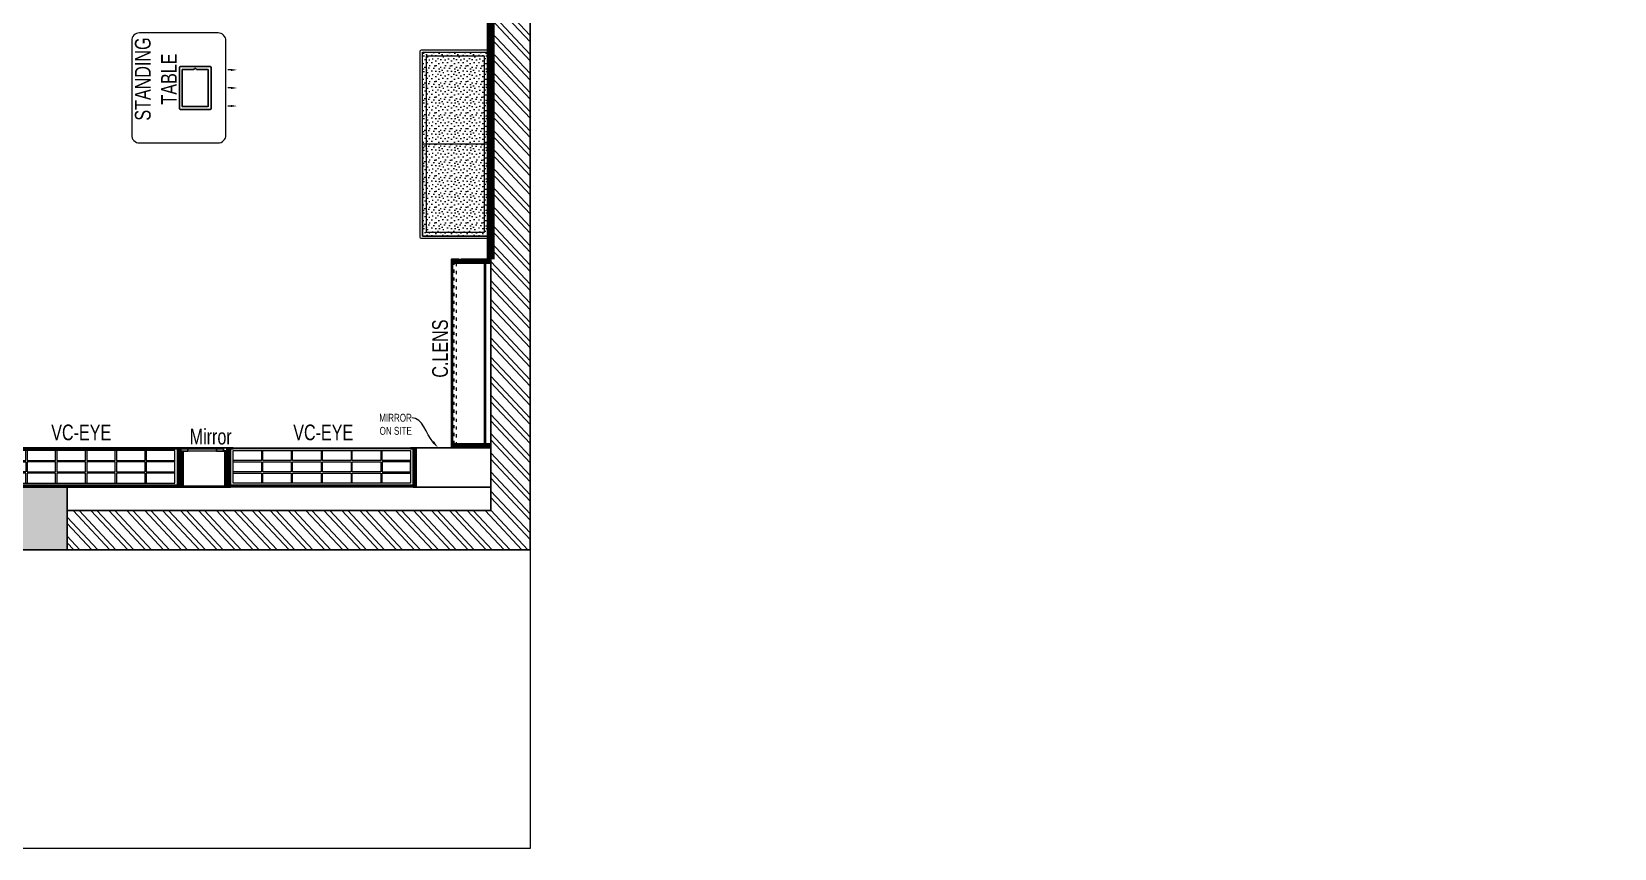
# Model space of a CAD drawing. Header units: feet. Extents: x 7280033 to 7299191, y -5590214 to -5578860.
# Drawn here: x 7289120 to 7299191, y -5590214 to -5585015 of the extents above; entities that cross this region are included whole.
import ezdxf
from ezdxf import colors
from ezdxf.entities.mleader import LeaderData, LeaderLine
from ezdxf.math import Vec2, Vec3

# ---------------------------------------------------------------- set-up
doc = ezdxf.new("R2010")
doc.units = ezdxf.units.FT
doc.header["$LTSCALE"] = 33
doc.header["$MEASUREMENT"] = 0
doc.linetypes.add('ACAD_ISO03W100', pattern=[30, 12, -18])
doc.linetypes.add('HIDDEN2', pattern=[4.7625, 3.175, -1.5875])
doc.layers.add('A-WALL', color=1, linetype='Continuous')
doc.layers.add('column', color=10, linetype='Continuous')
for name, color, linetype, lineweight in [('LENS-HATCH', 251, 'Continuous', 5), ('LENS-PARTITION', 21, 'Continuous', 25), ('LENS-TEXT', 31, 'Continuous', 5), ('LENS_DIMENSION', 193, 'Continuous', 0), ('LENS_TEXT', 31, 'Continuous', 5), ('LK-FF&E FLOOR', 1, 'Continuous', 9), ('LK-FF&E WALL', 1, 'Continuous', 9), ('LK-FLUTTED FINISH', 20, 'Continuous', 30), ('LN-ELEVATION-1', 81, 'Continuous', 25), ('LN-ELEVATION-2', 103, 'Continuous', 20), ('LN-ELEVATION-3', 125, 'Continuous', 18), ('LN-ELEVATION-4', 145, 'Continuous', 13), ('LN-ELEVATION-5', 167, 'Continuous', 5), ('LN-HATCH', 251, 'Continuous', 0), ('PLANO-TXT', 252, 'Continuous', 5), ('Steps', 4, 'Continuous', 9)]:
    doc.layers.add(name, color=color, linetype=linetype, lineweight=lineweight)
doc.styles.add('LK TXT', font='GILC____.TTF', dxfattribs={"height": 100})
doc.styles.get("Standard").update_dxf_attribs({"font": 'GILC____.TTF'})
pattern_1 = [(45, (7858054.0837, 3504049.203), (-4.4901280605, 4.4901280605), [])]

# ---------------------------------------------------------------- blocks, each defined once
blk = doc.blocks.new('A$C65946c4b')
at = {"layer": 'column'}
h = blk.add_hatch(color=8, dxfattribs=at)
h.dxf.hatch_style = 1
h.paths.add_polyline_path([(-9425, 1900), (-9425, 2500), (-9875, 2500), (-9875, 1900)])
h.paths.add_polyline_path([(-5545, 1900), (-5545, 2300), (-5965, 2300), (-5965, 2150), (-5965, 1900)])
h.paths.add_polyline_path([(-2945, 1900), (-2945, 2300), (-3365, 2300), (-3365, 1900)])
h.paths.add_polyline_path([(-5780, 6520), (-5780, 6800), (-6200, 6800), (-6200, 6520)])
h.paths.add_polyline_path([(-9425, 6167), (-9425, 7047), (-9875, 7047), (-9875, 6167)])
h.paths.add_polyline_path([(-9425, 10197), (-9425, 11097), (-9875, 11097), (-9875, 10197)])
h.paths.add_polyline_path([(-5780, 10450), (-5780, 10730), (-6200, 10730), (-6200, 10450)])
h.paths.add_polyline_path([(0, 6520), (0, 6800), (-450, 6800), (-450, 6520)])
h.paths.add_polyline_path([(-30, 10450), (-30, 10458), (-30, 10730), (-450, 10730), (-450, 10450)])
h.paths.add_polyline_path([(5600, 10290), (5600, 10730), (5150, 10730), (5150, 10290)])
at = {"layer": 'LN-HATCH'}
h = blk.add_hatch(dxfattribs=at)
h.set_pattern_fill('ANSI32', color=256, scale=222, angle=88.11)
h.set_pattern_definition([(133.11, (-3282072.58, 5471242.885), (-60.7760807, -56.89315), []), (133.11, (-3282071.28, 5471282.11), (-60.7760807, -56.89315), [])])
h.paths.add_polyline_path([(-5965, 2150), (-9425, 2150), (-9425, 1900), (-5965, 1900)])
h.paths.add_polyline_path([(-5545, 2150), (-3365, 2150), (-3365, 1900), (-5545, 1900)])
h.paths.add_polyline_path([(-2945, 2150), (-250, 2150), (-250, 6520), (0, 6520), (0, 1900), (-2945, 1900)])
h.paths.add_polyline_path([(5600, 7708), (5600, 6550), (0, 6550), (0, 6800), (5150, 6800), (5150, 8850), (5420, 8850), (5420, 9390), (5150, 9390), (5150, 9540), (5600, 9540), (5600, 7958), (5750, 7958), (5750, 7708)])
h.paths.add_polyline_path([(6500, 7708), (6900, 7708), (6900, 10730), (5600, 10730), (5600, 10458), (6650, 10458), (6650, 7958), (6500, 7958)])
h.paths.add_polyline_path([(-30, 10730), (5150, 10730), (5150, 10580), (-30, 10580)])
h.paths.add_polyline_path([(-5780, 10730), (-450, 10730), (-450, 10580), (-5780, 10580)])
h.paths.add_polyline_path([(-9425, 10730), (-6200, 10730), (-6200, 10580), (-9425, 10580)])
at = {"layer": 'A-WALL'}
for p, q in [((0, 6550), (0, 1900)), ((-250, 6520), (-250, 2150)), ((-450, 1900), (-250, 1900))]:
    blk.add_line(p, q, dxfattribs=at)
blk.add_lwpolyline([(-2945, 2150), (-250, 2150), (-250, 6520), (0, 6520), (0, 1900), (-2945, 1900)], close=True, dxfattribs=at)
at = {"layer": 'column'}
blk.add_lwpolyline([(-3365, 1900), (-2945, 1900), (-2945, 2300), (-3365, 2300)], close=True, dxfattribs=at)
at = {"layer": 'Steps'}
for p, q in [((0, 1900), (0, 0)), ((0, 0), (-11775, 0))]:
    blk.add_line(p, q, dxfattribs=at)
blk = doc.blocks.new('MIRROR')
at = {"layer": 'LN-HATCH', "ltscale": 0.5}
h = blk.add_hatch(dxfattribs=at)
h.set_pattern_fill('ANSI31', color=256, scale=2)
h.set_pattern_definition([(45, (4060433.7416, 1708720.787), (-4.4901280605, 4.4901280605), [])])
h.paths.add_polyline_path([(213, 101), (231, 101), (231, -128), (213, -128)])
h.paths.add_polyline_path([(231, 95), (495, 95), (495, 101), (231, 101)])
h.paths.add_polyline_path([(513, 101), (495, 101), (495, -128), (513, -128)])
at = {"layer": 'Defpoints'}
blk.add_lwpolyline([(513, 101), (213, 101), (213, -149), (513, -149)], close=True, dxfattribs=at)
at = {"layer": 'LN-ELEVATION-1'}
for points in [[(213, 101), (231, 101), (231, -128), (213, -128)], [(231, 95), (495, 95), (495, 101), (231, 101)], [(513, 101), (495, 101), (495, -128), (513, -128)], [(260, -142), (260, -128), (215, -128), (215, -149), (224, -149), (224, -147), (216, -147), (216, -142)], [(443, -142), (443, -128), (488, -128), (488, -149), (479, -149), (479, -147), (486, -147), (486, -142)], [(505, -149), (505, -147), (509, -147), (509, -129), (488, -129), (488, -128), (511, -128), (511, -149)]]:
    blk.add_lwpolyline(points, close=True, dxfattribs=at)
at = {"layer": 'LN-ELEVATION-2', "color": 4, "lineweight": 0}
blk.add_lwpolyline([(216, -142), (486, -142), (486, -147), (216, -147)], close=True, dxfattribs=at)
at = {"layer": 'LN-ELEVATION-2'}
blk.add_lwpolyline([(260, -142), (443, -142), (443, -128), (260, -128)], close=True, dxfattribs=at)
at = {"layer": 'LN-ELEVATION-4', "ltscale": 0.5}
blk.add_line((479, -149), (224, -149), dxfattribs=at)
blk = doc.blocks.new('VC HD 1200')
at = {"layer": 'LN-HATCH', "ltscale": 0.5}
h = blk.add_hatch(dxfattribs=at)
h.set_pattern_fill('ANSI31', color=256, scale=2)
h.set_pattern_definition([(45, (3760859.753, 1795248.936), (-4.490128061, 4.490128061), [])])
h.paths.add_polyline_path([(-1200, 250), (-1200, 60), (-1194, 60), (-1194, 50), (-1200, 50), (-1200, 6), (-1182, 6), (-1182, 250)])
h = blk.add_hatch(dxfattribs=at)
h.set_pattern_fill('ANSI31', color=256, scale=2)
h.set_pattern_definition(pattern_1)
h.paths.add_polyline_path([(0, 250), (0, 60), (-6, 60), (-6, 50), (0, 50), (0, 6), (-18, 6), (-18, 250)])
h = blk.add_hatch(dxfattribs=at)
h.set_pattern_fill('ANSI31', color=256, scale=2)
h.set_pattern_definition([(45, (7858047.0837, 3504049.203), (-4.4901280605, 4.4901280605), [])])
h.paths.add_polyline_path([(-1165, 6), (-1165, 0), (-1200, 0), (-1200, 6)])
h = blk.add_hatch(dxfattribs=at)
h.set_pattern_fill('ANSI31', color=256, scale=2)
h.set_pattern_definition(pattern_1)
h.paths.add_polyline_path([(-28, 6), (-28, 0), (0, 0), (0, 6)])
at = {"layer": 'LN-ELEVATION-1', "ltscale": 0.5}
for points in [[(-1200, 250), (-1200, 60), (-1194, 60), (-1194, 50), (-1200, 50), (-1200, 6), (-1182, 6), (-1182, 250)], [(-18, 238), (-1182, 238), (-1182, 244), (-18, 244)], [(0, 250), (0, 60), (-6, 60), (-6, 50), (0, 50), (0, 6), (-18, 6), (-18, 250)], [(-1165, 6), (-1165, 0), (-1200, 0), (-1200, 6)], [(-35, 6), (-35, 0), (0, 0), (0, 6)]]:
    blk.add_lwpolyline(points, close=True, dxfattribs=at)
at = {"layer": 'LN-ELEVATION-3', "ltscale": 0.5}
for p, q in [((-1182, 250), (-18, 250)), ((-1165, 6), (-35, 6)), ((-35, 0), (-1165, 0))]:
    blk.add_line(p, q, dxfattribs=at)
for points in [[(-1165, 226), (-35, 226), (-35, 18), (-1165, 18)], [(-1165, 226), (-983, 226), (-983, 162), (-1165, 162)], [(-975, 226), (-794, 226), (-794, 162), (-975, 162)], [(-786, 226), (-604, 226), (-604, 162), (-786, 162)], [(-596, 226), (-414, 226), (-414, 162), (-596, 162)], [(-406, 226), (-225, 226), (-225, 162), (-406, 162)], [(-217, 226), (-35, 226), (-35, 162), (-217, 162)], [(-1165, 90), (-983, 90), (-983, 154), (-1165, 154)], [(-975, 154), (-794, 154), (-794, 90), (-975, 90)], [(-786, 154), (-604, 154), (-604, 90), (-786, 90)], [(-596, 154), (-414, 154), (-414, 90), (-596, 90)], [(-406, 154), (-225, 154), (-225, 90), (-406, 90)], [(-217, 154), (-35, 154), (-35, 90), (-217, 90)], [(-1165, 82), (-983, 82), (-983, 18), (-1165, 18)], [(-975, 82), (-794, 82), (-794, 18), (-975, 18)], [(-786, 82), (-604, 82), (-604, 18), (-786, 18)], [(-596, 82), (-414, 82), (-414, 18), (-596, 18)], [(-406, 82), (-225, 82), (-225, 18), (-406, 18)], [(-217, 82), (-35, 82), (-35, 18), (-217, 18)]]:
    blk.add_lwpolyline(points, close=True, dxfattribs=at)
blk = doc.blocks.new('CLENS 1200')
at = {"layer": 'LN-HATCH', "ltscale": 0.5}
h = blk.add_hatch(dxfattribs=at)
h.set_pattern_fill('ANSI31', color=256, scale=2)
h.set_pattern_definition([(45, (4092853.4493, 1690921.992), (-4.4901280605, 4.4901280605), [])])
h.paths.add_polyline_path([(0, 250), (0, 60), (6, 60), (6, 50), (0, 50), (0, 6), (25, 6), (25, 250)])
h.paths.add_polyline_path([(1175, 210), (25, 210), (25, 216), (1175, 216)])
h.paths.add_polyline_path([(35, 6), (35, 0), (0, 0), (0, 6)])
h.paths.add_polyline_path([(1200, 250), (1200, 60), (1194, 60), (1194, 50), (1200, 50), (1200, 6), (1175, 6), (1175, 250)])
h.paths.add_polyline_path([(1165, 6), (1165, 0), (1200, 0), (1200, 6)])
at = {"layer": 'LN-ELEVATION-1', "ltscale": 0.5}
for points in [[(0, 250), (0, 60), (6, 60), (6, 50), (0, 50), (0, 6), (25, 6), (25, 250)], [(1175, 210), (25, 210), (25, 216), (1175, 216)], [(1200, 250), (1200, 60), (1194, 60), (1194, 50), (1200, 50), (1200, 6), (1175, 6), (1175, 250)], [(35, 6), (35, 0), (0, 0), (0, 6)], [(1165, 6), (1165, 0), (1200, 0), (1200, 6)]]:
    blk.add_lwpolyline(points, close=True, dxfattribs=at)
at = {"layer": 'LN-ELEVATION-3', "ltscale": 0.5}
for p, q in [((25, 250), (1175, 250)), ((35, 6), (1165, 6)), ((1165, 0), (35, 0))]:
    blk.add_line(p, q, dxfattribs=at)
at = {"layer": 'LN-ELEVATION-4', "linetype": 'ACAD_ISO03W100', "ltscale": 0.05}
blk.add_lwpolyline([(25, 30), (1175, 30), (1175, 18), (25, 18)], close=True, dxfattribs=at)
blk = doc.blocks.new('Standing Table 700X600')
at = {"layer": 'LN-ELEVATION-1', "linetype": 'ByBlock', "lineweight": -2}
for p, q in [((-115, -32), (-115, -12)), ((0, -32), (0, -12)), ((115, -32), (115, -12))]:
    blk.add_line(p, q, dxfattribs=at)
at = {"layer": 'LN-ELEVATION-1'}
for points in [[(-127, 94), (127, 94, 0.414214), (137, 104), (137, 286, 0.414214), (127, 296), (-127, 296, 0.414214), (-137, 286), (-137, 104, 0.414214)], [(117, 186), (117, 114), (-118, 114), (-118, 278), (117, 278), (117, 205, 0.327538), (119, 203, -0.733799), (119, 188, 0.327538)]]:
    blk.add_lwpolyline(points, format="xyb", close=True, dxfattribs=at)
at = {"layer": 'LN-ELEVATION-1', "linetype": 'ByBlock', "lineweight": -2}
for points in [[(-108, -32), (-121, -32), (-115, -72)], [(7, -32), (-7, -32), (0, -72)], [(121, -32), (108, -32), (115, -72)]]:
    blk.add_solid(points, dxfattribs=at)
at = {"layer": 'LN-ELEVATION-2'}
blk.add_lwpolyline([(-300, 0), (300, 0, 0.414214), (350, 50), (350, 550, 0.414214), (300, 600), (-300, 600, 0.414214), (-350, 550), (-350, 50, 0.414214)], format="xyb", close=True, dxfattribs=at)
at = {"layer": 'LENS-TEXT', "color": 7, "linetype": 'Continuous', "ltscale": 3, "insert": (57, 446), "char_height": 100, "width": 783.96, "attachment_point": 5, "style": 'LK TXT'}
blk.add_mtext('STANDING TABLE', dxfattribs=at)
blk = doc.blocks.new('2 seater bench')
at = {"layer": 'LENS-HATCH', "lineweight": 0}
h = blk.add_hatch(dxfattribs=at)
h.set_pattern_fill('STIP1', color=177, scale=100, angle=270, pattern_type=2)
h.set_pattern_definition([(270, (6617251.08, -170421.61), (100, -2e-13), [0, -100]), (270, (6617235.08, -170433.61), (100, -2e-13), [0, -100]), (270, (6617211.08, -170428.61), (100, -2e-13), [0, -100]), (270, (6617188.08, -170463.61), (100, -2e-13), [0, -100]), (270, (6617224.08, -170460.61), (100, -2e-13), [0, -100]), (270, (6617248.08, -170487.61), (100, -2e-13), [0, -100]), (270, (6617255.08, -170452.61), (100, -2e-13), [0, -100]), (270, (6617214.08, -170494.61), (100, -2e-13), [0, -100]), (270, (6617182.08, -170489.61), (100, -2e-13), [0, -100]), (270, (6617167.08, -170415.61), (100, -2e-13), [0, -100]), (270, (6617187.08, -170433.61), (100, -2e-13), [0, -100]), (270, (6617168.08, -170447.61), (100, -2e-13), [0, -100]), (270, (6617232.08, -170508.61), (100, -2e-13), [0, -100]), (270, (6617207.08, -170476.61), (100, -2e-13), [0, -100]), (270, (6617240.08, -170468.61), (100, -2e-13), [0, -100]), (270, (6617231.08, -170485.61), (100, -2e-13), [0, -100]), (270, (6617204.08, -170449.61), (100, -2e-13), [0, -100]), (270, (6617258.08, -170477.61), (100, -2e-13), [0, -100]), (270, (6617199.08, -170508.61), (100, -2e-13), [0, -100]), (270, (6617169.08, -170505.61), (100, -2e-13), [0, -100])])
h.paths.add_polyline_path([(585, 210), (0, 210), (0, -210), (585, -210)])
h.paths.add_polyline_path([(0, 245), (0, -210)])
h.paths.add_polyline_path([(-585, 210), (0, 210), (0, -210), (-585, -210)])
at = {"layer": 'LN-ELEVATION-2', "ltscale": 0.5}
for points in [[(-585, 210), (0, 210), (0, -210), (-585, -210)], [(585, 210), (0, 210), (0, -210), (585, -210)]]:
    blk.add_lwpolyline(points, close=True, dxfattribs=at)
at = {"layer": 'LN-ELEVATION-5', "ltscale": 0.5}
blk.add_lwpolyline([(590, 225), (-590, 225, 0.414214), (-600, 215), (-600, -215, 0.414214), (-590, -225), (590, -225, 0.414214), (600, -215), (600, 215, 0.414214)], format="xyb", close=True, dxfattribs=at)
blk.add_lwpolyline([(585, 210), (-585, 210), (-585, -210), (585, -210)], close=True, dxfattribs=at)
at = {"layer": 'LN-ELEVATION-5', "linetype": 'HIDDEN2', "ltscale": 11}
blk.add_lwpolyline([(-560, 185), (560, 185), (560, -185), (-560, -185)], close=True, dxfattribs=at)

msp = doc.modelspace()

# ---------------------------------------------------------------- linework, layer by layer
at = {"layer": 'LENS-PARTITION'}
msp.add_lwpolyline([(7291566, -5587914), (7292041, -5587914), (7292041, -5587664), (7291566, -5587664)], close=True, dxfattribs=at)
at = {"layer": 'LK-FLUTTED FINISH', "linetype": 'ACAD_ISO03W100', "ltscale": 0.05, "const_width": 50}
msp.add_lwpolyline([(7291841, -5581234), (7291841, -5583694), (7292041, -5583694), (7292041, -5586464)], dxfattribs=at)

# ---------------------------------------------------------------- block references
at = {"layer": 'LENS_DIMENSION'}
msp.add_blockref('A$C65946c4b', (7292291, -5590214), dxfattribs=at)
at = {"layer": 'LK-FF&E FLOOR', "rotation": 90}
msp.add_blockref('Standing Table 700X600', (7290356, -5585374), dxfattribs=at)
at = {"layer": 'LK-FF&E FLOOR', "xscale": -1, "rotation": 270}
msp.add_blockref('2 seater bench', (7291816, -5585732), dxfattribs=at)
at = {"layer": 'LK-FF&E WALL'}
for name, p, rotation in [('CLENS 1200', (7291791, -5586464), 270), ('VC HD 1200', (7290366, -5587664), 180)]:
    msp.add_blockref(name, p, dxfattribs=dict(at, rotation=rotation))
at = {"layer": 'LK-FF&E WALL', "xscale": -1, "rotation": 180}
for name, p in [('VC HD 1200', (7290066, -5587664)), ('MIRROR', (7289853, -5587813))]:
    msp.add_blockref(name, p, dxfattribs=at)

# ---------------------------------------------------------------- texts
at = {"layer": 'LENS_TEXT', "linetype": 'Continuous', "ltscale": 3, "insert": (7290259, -5587594), "char_height": 100, "width": 324.47, "attachment_point": 5, "style": 'LK TXT'}
msp.add_mtext('{\\C7;Mirror}', dxfattribs=at)
at = {"layer": 'PLANO-TXT', "linetype": 'Continuous', "ltscale": 3, "insert": (7291719, -5587033), "char_height": 100, "width": 244.68, "attachment_point": 5, "rotation": 90, "style": 'LK TXT'}
msp.add_mtext('C.LENS', dxfattribs=at)
at = {"layer": 'PLANO-TXT', "linetype": 'Continuous', "ltscale": 3, "char_height": 100, "width": 244.68, "attachment_point": 5, "style": 'LK TXT'}
for insert in [(7289435, -5587567), (7290975, -5587567)]:
    msp.add_mtext('VC-EYE', dxfattribs=dict(at, insert=insert))

# ---------------------------------------------------------------- leaders
at = {"layer": 'LENS-TEXT', "color": 7}
ml = msp.add_multileader_mtext('Standard', dxfattribs=at)
ml.set_content('\\pxqr,t3;{\\C0;MIRROR ON SITE}', color=1)
ml.set_leader_properties(color=256, linetype='ByLayer', lineweight=-1)
ml.build(insert=Vec2(0, 0))
ml.multileader.update_dxf_attribs({"leader_type": 2, "dogleg_length": 0.36, "arrow_head_size": 50})
ctx = ml.context
ctx.base_point, ctx.char_height, ctx.arrow_head_size, ctx.landing_gap_size, ctx.plane_origin = Vec3(7291373, -5587473), 50, 50, 0.09, Vec3(7292212, -5587010)
ctx.text_align_type = 2
notes = []
notes.append((ctx, [(0, (1, 1, 0), (7291540, -5587473), (-1, 0), 0.36, [(0, [(7291706, -5587664)], 0, [])])]))
ctx.mtext.insert, ctx.mtext.width, ctx.mtext.alignment, ctx.mtext.flow_direction = Vec3(7291539, -5587448), 237.26, 3, 5
for ctx, leaders in notes:
    for number, flags, end, landing, length, lines in leaders:
        leader = LeaderData()
        leader.index, (leader.has_last_leader_line, leader.has_dogleg_vector, leader.attachment_direction) = number, flags
        leader.last_leader_point, leader.dogleg_vector, leader.dogleg_length = Vec3(end), Vec3(landing), length
        for number, points, colour, breaks in lines:
            line = LeaderLine()
            line.index, line.vertices, line.color, line.breaks = number, Vec3.list(points), colors.encode_raw_color(colour), breaks
            leader.lines.append(line)
        ctx.leaders.append(leader)

doc.saveas('drawing.dxf')
